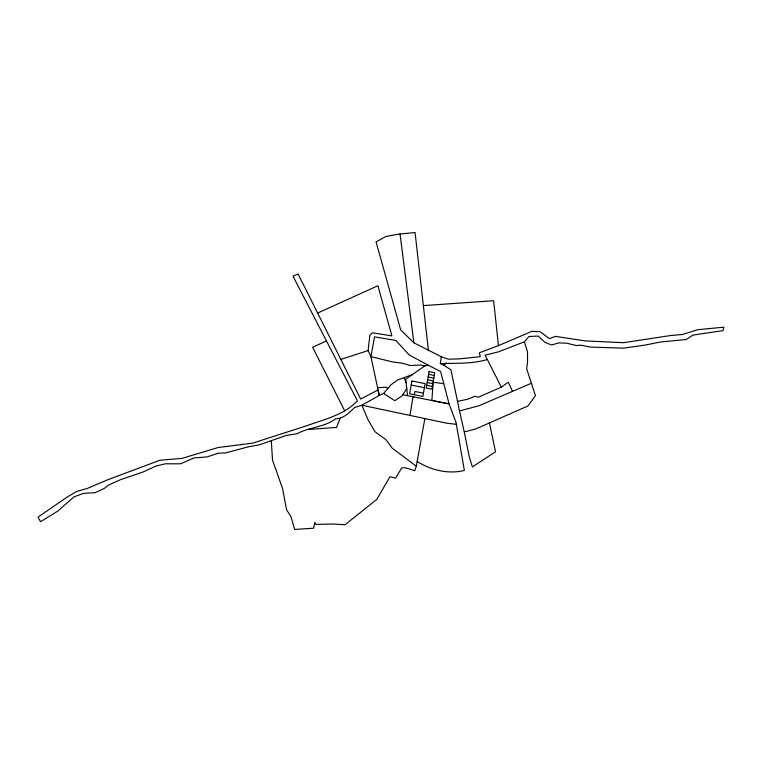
<?xml version="1.0" encoding="UTF-8"?>
<svg xmlns="http://www.w3.org/2000/svg" width="762" height="762" viewBox="0 0 762 762"><rect width="100%" height="100%" fill="white"/><g stroke="black" fill="none" stroke-linecap="round" stroke-linejoin="round"><path stroke-width="1.14" d="M417.166 461.448C430.721 470.211 448.618 474.412 464.353 470.44L456.038 422.51L449.066 403.87L431.902 400.507L433.111 382.229L443.789 383.667M412.309 374.618L397.64 379.99L390.763 384.943L383.638 393.449L379.286 395.478L378.095 390.001L360.655 398.993L298.085 273.987L292.979 276.13L357.378 400.783C344.291 414.966 324.298 419.395 306.762 425.729L252.603 443.16L218.123 447.523L182.213 458.333L159.858 460.248L108.156 479.612L87.059 488.537L76.895 491.357L67.218 497.043L38.1 517.036L40.491 521.722L57.664 511.169L73.962 496.9L83.515 493.357L95.279 492.652L104.689 488.194L108.252 485.203L120.558 479.66L143.866 471.697L155.362 466.277L165.211 463.791L180.642 463.81L193.958 457.933L206.959 456.933L218.351 453.238L225.6 452.923L248.002 446.894L259.347 444.846L286.426 435.369L297.085 433.768C309.02 427.044 324.326 427.463 335.709 418.767C343.433 418.69 349.406 412.699 354.511 407.565L361.845 405.213L379.286 395.478L370.904 356.635L368.094 350.587L369.865 335.118L372.513 332.832L391.887 335.899L377.895 285.74L317.506 313.106M428.463 350.71L415.08 232.553L398.774 234.096L385.82 236.525L376.076 241.945L400.688 329.927L413.88 342.805L441.255 356.702L440.284 363.674C455.886 362.931 471.983 364.16 487.318 359.493L501.339 387.153L478.26 397.259L475.24 396.211L467.344 399.326L457.495 401.355M409.946 415.461L413.033 396.773M414.338 394.754L414.909 391.468L423.443 393.154M271.31 440.655L272.51 460.191L282.559 488.509L286.522 509.749L290.941 516.541L294.646 529.447L313.639 528.218L314.792 522.427L315.792 524.37L332.67 524.037L345.091 524.685L376.685 499.52L389.992 476.736L395.611 478.174L401.803 467.773L405.422 467.83L414.795 470.64L416.309 466.249L424.853 418.595M340.138 418.281L336.585 427.406L308.096 429.53M383.638 393.449L394.802 400.698L401.86 396.097L406.746 388.601M487.318 359.493L485.08 355.159L498.5 351.834L524.37 341.833L528.933 336.528L538.182 336.071L545.097 342.414L551.545 344.986L558.917 342.89L566.776 343.205L576.291 345.538L580.73 345.176L590.502 347.081L623.516 348.158L645.519 344.995L660.473 342.014L686.191 339.519L693.049 335.08L723.014 330.603L723.9 327.184L697.363 329.746L682.504 334.48L670.836 335.499L623.545 342.7L585.235 340.909L555.393 336.366L549.573 338.671L539.906 331.594L531.8 331.375L498.462 345.634L479.355 352.806L480.25 356.683L459.343 358.892L448.266 359.169L441.255 356.702M440.703 363.617L443.894 365.284L446.503 362.941M501.339 387.153L508.235 382.238L512.426 391.144M433.892 400.888L449.066 403.87L440.617 371.532L428.263 365.208L424.767 365.931L405.708 379.219L407.537 395.678M326.441 340.919L312.611 347.272L344.719 410.88M489.442 422.986L495.538 451.799L472.373 466.868L469.278 456.895L464.268 431.921L475.793 428.939L527.942 405.965L535.438 395.621L526.656 368.694L527.58 361.94L527.485 351.72L524.37 341.833M530.971 383.457L478.831 405.813L459.505 410.956L464.268 431.921M340.557 359.512L368.094 350.587M423.358 305.591L493.633 300.742L498.462 345.634M377.609 387.725L386.067 387.172L387.915 388.525M456.362 424.31L446.98 423.253L361.845 405.213L367.97 419.586L375.047 431.787L385.963 439.655L392.125 448.056L416.309 466.249M428.596 374.313L434.292 375.437M428.12 377.057L433.807 378.181M427.644 379.8L433.33 380.924M427.168 382.543L432.854 383.667M426.682 385.286L432.378 386.41M411.166 385.048L424.405 387.668M402.85 394.754L431.902 400.507M424.767 365.931L420.786 365.036L410.194 365.522L403.079 363.36L391.849 361.76L370.904 356.635L374.561 336.861L395.878 340.471L409.194 354.978L428.263 365.208M443.894 365.284L450.913 369.808L459.505 410.956M404.146 377.714L406.079 382.543M400.04 233.972L413.88 342.805M411.871 381.01L409.642 393.83L422.872 396.45L425.101 383.629L411.871 381.01M429.073 371.57L426.206 388.029L431.902 389.153L434.769 372.704L429.073 371.57"/></g></svg>
